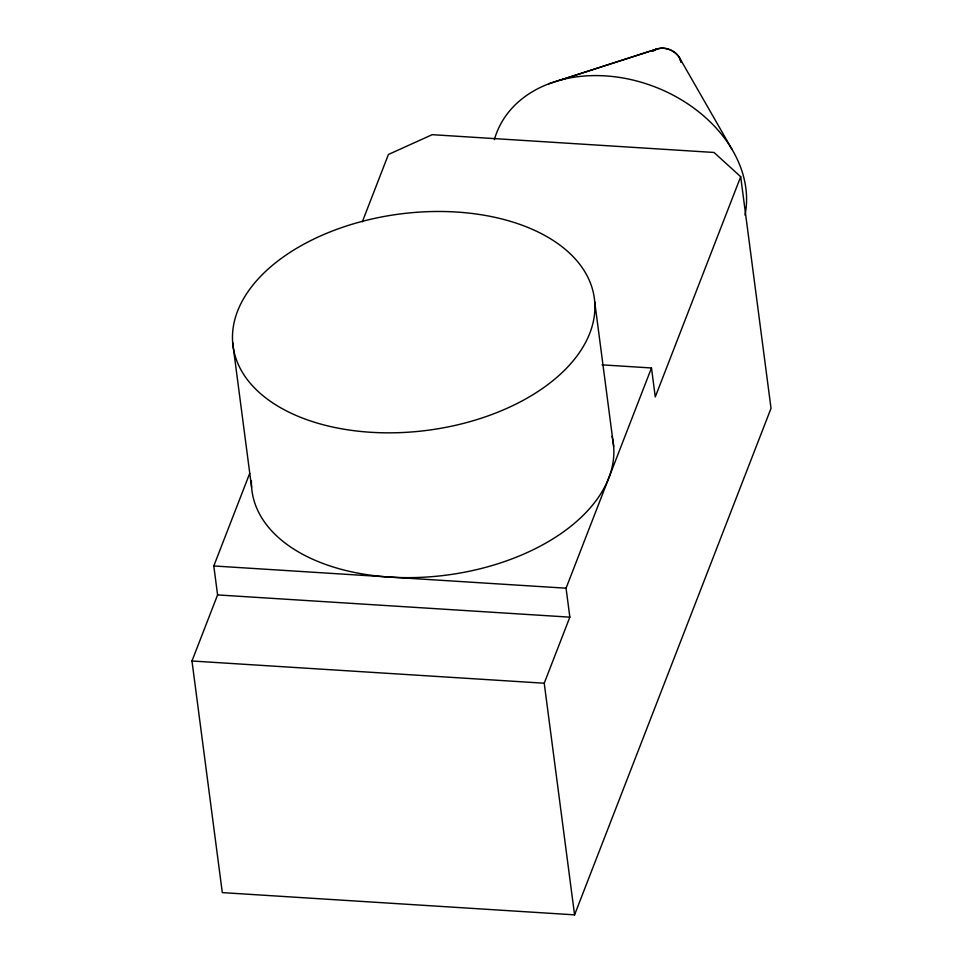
<?xml version="1.0" encoding="UTF-8"?>
<svg xmlns="http://www.w3.org/2000/svg" width="963" height="963" viewBox="0 0 963 963"><rect width="100%" height="100%" fill="white"/><g stroke="black" fill="none" stroke-linecap="round" stroke-linejoin="round"><path stroke-width="1.44" d="M362.317 221.803L388.426 154.477L432.194 134.676L714.016 152.467L740.691 176.711L771.026 408.336L574.574 914.85L222.309 892.617L191.974 660.991L217.59 594.917L213.798 565.967L249.706 473.387M574.574 914.85L544.227 683.224L569.855 617.151L566.063 588.2L651.482 367.974L602.019 364.857M740.691 176.711L655.273 396.937L651.482 367.974M653.985 50.654C662.339 45.285 674.004 49.498 679.264 57.347L731.916 149.193M548.657 83.853L657.729 48.728L559.659 80.254M213.798 565.967L566.063 588.2M217.59 594.917L569.855 617.151M191.974 660.991L544.227 683.224M679.264 57.347L680.997 62.21A16.395 12.483 21.2 0 0 669.646 49.558A16.395 12.483 21.2 0 0 652.745 51.292M594.713 301.852A182.224 109.036 -7.5 0 1 330.658 426.585A182.224 109.036 -7.5 0 1 315.683 238.174A182.224 109.036 -7.5 0 1 594.713 301.852L613.672 446.615M232.649 342.563L251.608 487.326M494.38 139.659A131.197 99.911 21.2 0 1 642.586 82.649A131.197 99.911 21.2 0 1 744.989 215.158M612.035 436.371A182.224 109.036 -7.5 0 1 444.521 575.368A182.224 109.036 -7.5 0 1 251.415 480.826"/></g></svg>
